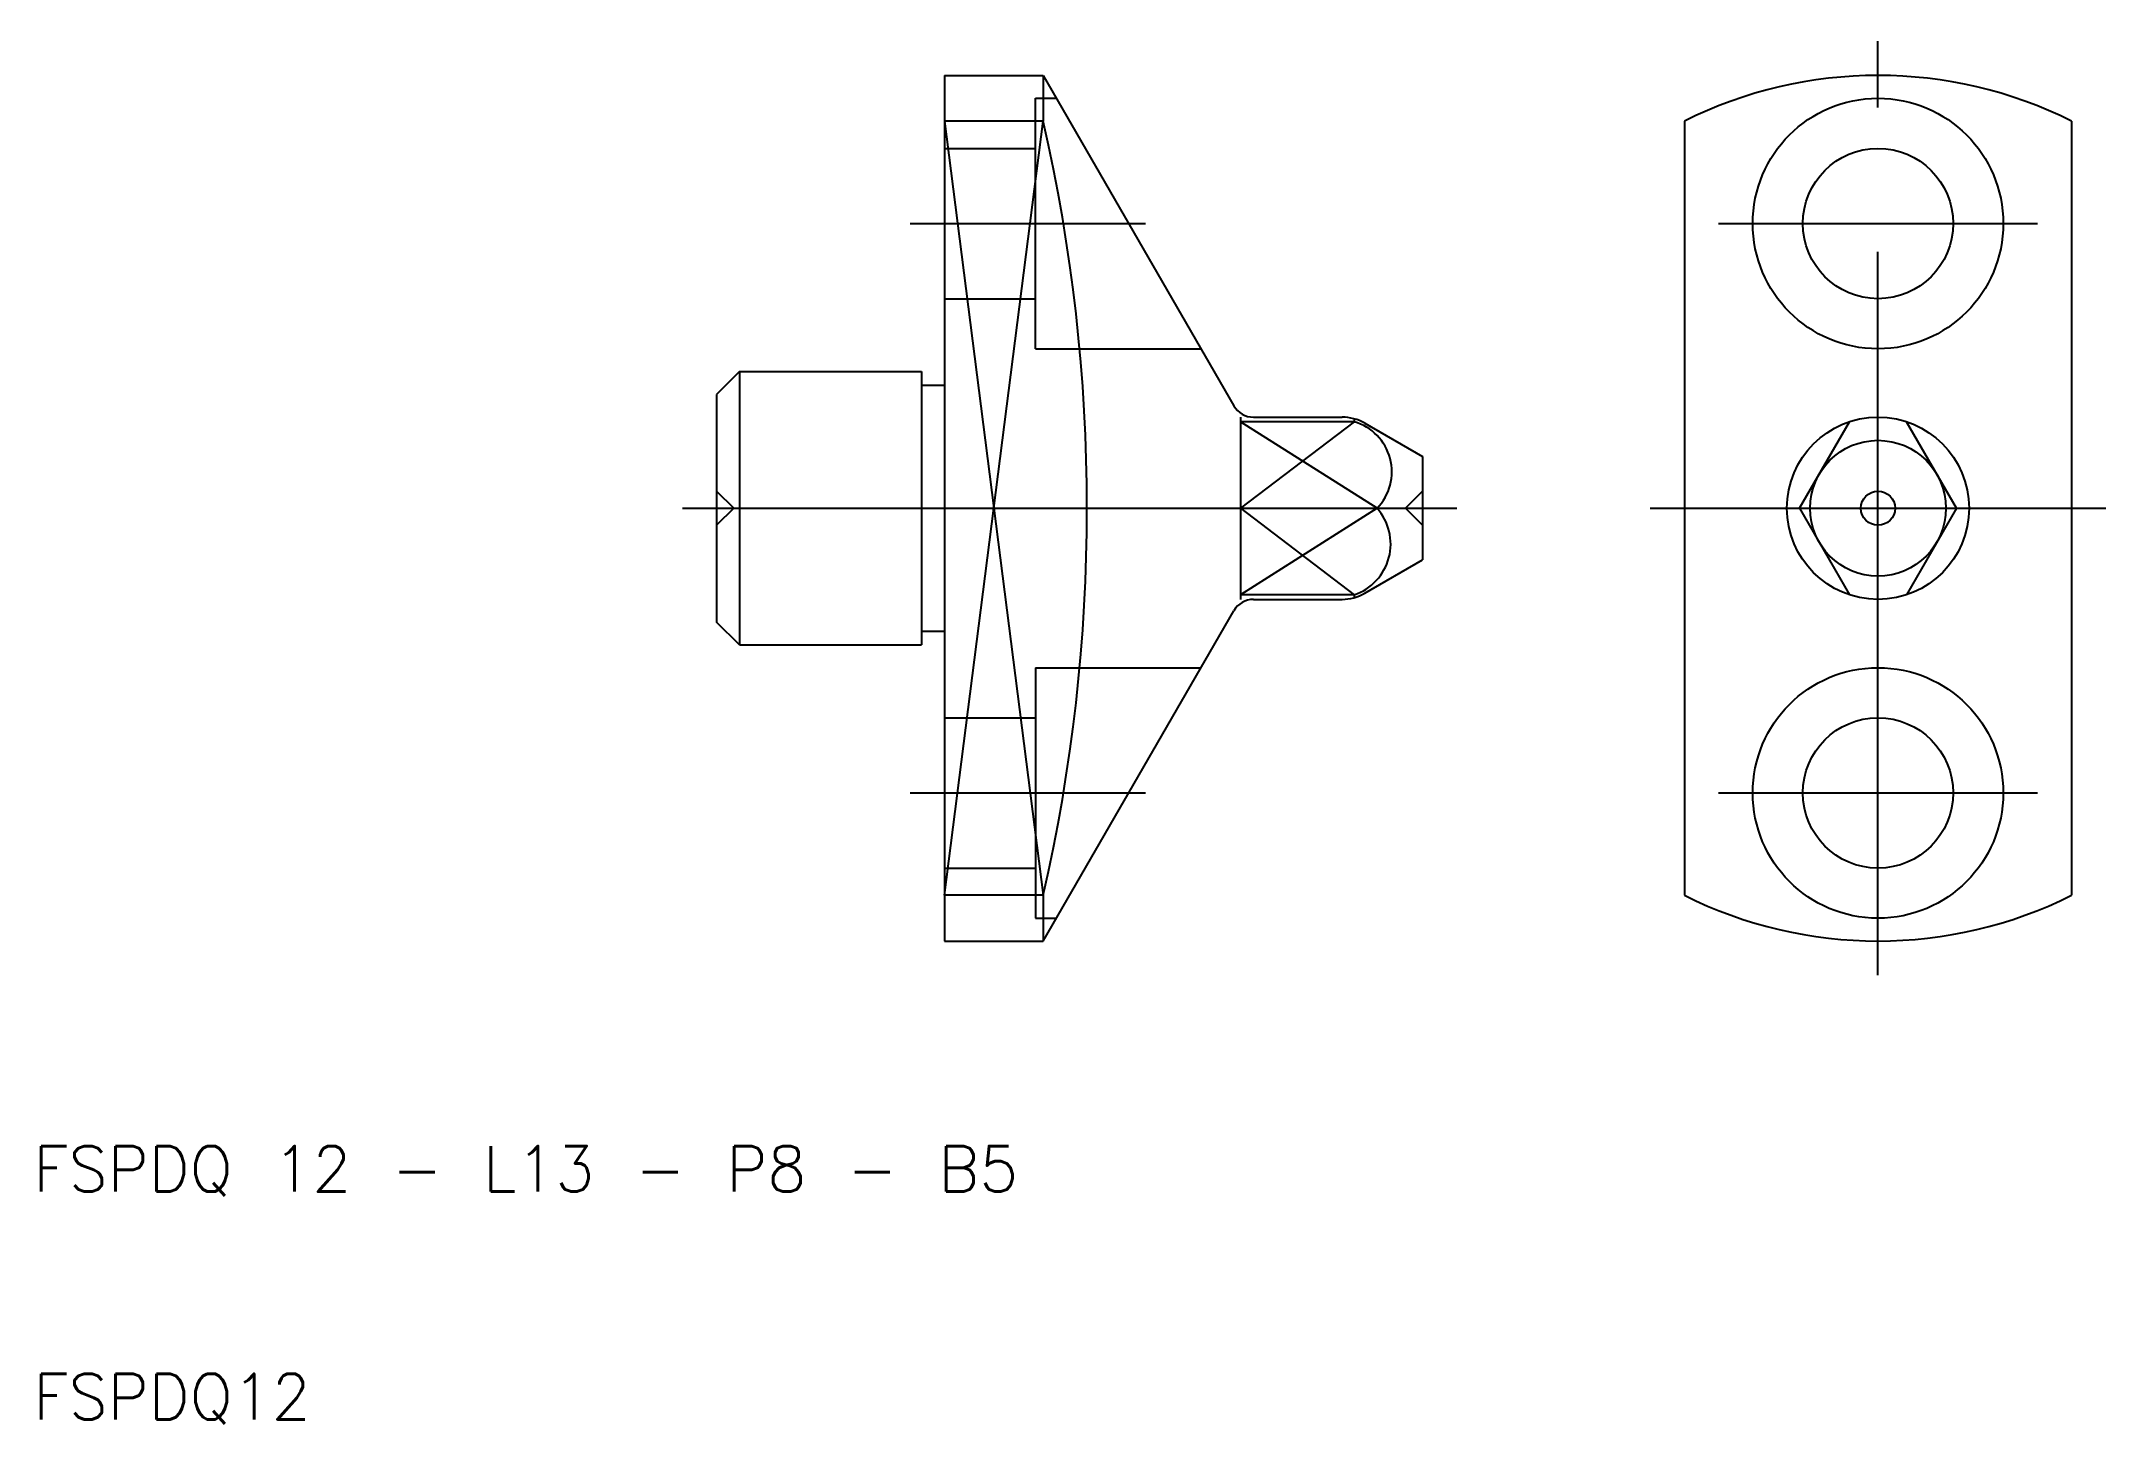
# Model space of a CAD drawing. Extents: x 10.3 to 101, y 9.8 to 70.5.
import ezdxf

# ---------------------------------------------------------------- set-up
doc = ezdxf.new("R2010")
doc.units = 0
doc.linetypes.add('CENTER', pattern=[50.8, 31.75, -6.35, 6.35, -6.35])
doc.linetypes.add('DASHED', pattern=[19.05, 12.7, -6.35])
doc.layers.get('0').update_dxf_attribs({"linetype": 'CONTINUOUS'})
doc.layers.add('5', color=7, linetype='CONTINUOUS')
doc.layers.add('CENTER', color=1, linetype='CENTER')
doc.styles.get("Standard").update_dxf_attribs({"font": 'txt.shx'})

msp = doc.modelspace()

# ---------------------------------------------------------------- linework, layer by layer
for p, q in [((50, 69), (50, 55.4)), ((50, 69), (54.34, 69)), ((54.34, 69), (54.34, 66.993)), ((54.34, 69), (54.34, 66.993)), ((54.34, 69), (62.711, 54.5)), ((82.5, 66.993), (82.5, 33.007)), ((99.5, 66.993), (99.5, 33.007)), ((41, 56), (40, 55)), ((41, 56), (41, 44)), ((41, 56), (49, 56)), ((49, 56), (49, 55.4)), ((49, 55.4), (50, 55.4)), ((49, 55.4), (49, 44.6)), ((50, 55.4), (50, 44.6)), ((40, 55), (40, 45)), ((63, 54), (63, 46)), ((68, 53.8), (63, 53.8)), ((63.577, 54), (67.464, 54)), ((68, 53.927), (68, 53.8)), ((68.464, 53.732), (71, 52.268)), ((87.556, 50), (89.75, 53.8)), ((94.444, 50), (92.25, 53.8)), ((71, 52.268), (71, 47.732)), ((63, 50), (69, 50)), ((87.556, 50), (89.75, 46.2)), ((94.444, 50), (92.25, 46.2)), ((68.464, 46.268), (71, 47.732)), ((54.34, 31), (62.711, 45.5)), ((68, 46.2), (63, 46.2)), ((63.577, 46), (67.464, 46)), ((68, 46.2), (68, 46.073)), ((41, 44), (40, 45)), ((49, 44.6), (50, 44.6)), ((49, 44.6), (49, 44)), ((50, 44.6), (50, 31)), ((41, 44), (49, 44)), ((54.34, 33.007), (54.34, 31)), ((50, 31), (54.34, 31))]:
    msp.add_line(p, q)
at = {"color": 3, "linetype": 'DASHED'}
for p, q in [((54, 68), (54.917, 68)), ((54, 57), (54, 68)), ((50, 65.8), (54, 65.8)), ((50, 59.2), (54, 59.2)), ((54, 57), (61.268, 57)), ((40, 50.75), (40.75, 50)), ((40.75, 50), (40, 49.25)), ((71, 50.75), (70.25, 50)), ((70.25, 50), (71, 49.25)), ((54, 43), (61.268, 43)), ((54, 43), (54, 32)), ((50, 40.8), (54, 40.8)), ((50, 34.2), (54, 34.2)), ((54, 32), (54.917, 32))]:
    msp.add_line(p, q, dxfattribs=at)
at = {"color": 3}
for p, q in [((50, 33.007), (54.34, 66.993)), ((50, 66.993), (54.34, 33.007)), ((68, 53.8), (63, 50)), ((69, 50), (63, 53.8)), ((69, 50), (63, 46.2)), ((63, 50), (68, 46.2))]:
    msp.add_line(p, q, dxfattribs=at)
for centre, radius in [((91, 62.5), 5.5), ((91, 62.5), 3.3), ((91, 50), 4), ((91, 50), 2.982), ((91, 50), 0.75), ((91, 37.5), 5.5), ((91, 37.5), 3.3)]:
    msp.add_circle(centre, radius)
for centre, radius, start, end in [((91, 50), 19, 63.42503, 116.57497), ((63.577, 55), 1, 210, 270), ((67.464, 52), 2, 60, 90), ((67.357, 51.599), 2.293, 315.78722, 73.70235), ((67.246, 48.43), 2.354, 288.67706, 41.83337), ((67.464, 48), 2, 270, 300), ((63.577, 45), 1, 90, 150), ((91, 50), 19, 243.42503, 296.57497)]:
    msp.add_arc(centre, radius, start, end)
at = {"layer": '5'}
for p, q in [((54.34, 66.993), (50, 66.993)), ((54.34, 33.007), (50, 33.007))]:
    msp.add_line(p, q, dxfattribs=at)
msp.add_arc((-19.736, 50), 76, 347.08017, 12.91983, dxfattribs=at)
at = {"layer": 'CENTER'}
for p, q in [((91, 29.5), (91, 70.5)), ((48.5, 62.5), (58.84, 62.5)), ((84, 62.5), (98, 62.5)), ((38.5, 50), (63, 50)), ((69, 50), (72.5, 50)), ((81, 50), (101, 50)), ((48.5, 37.5), (58.84, 37.5)), ((84, 37.5), (98, 37.5))]:
    msp.add_line(p, q, dxfattribs=at)

# ---------------------------------------------------------------- texts
for s, p in [('FSPDQ 12 - L13 - P8 - B5', (10, 20)), ('FSPDQ12', (10, 10))]:
    msp.add_text(s, height=2).set_placement(p)

doc.saveas('drawing.dxf')
